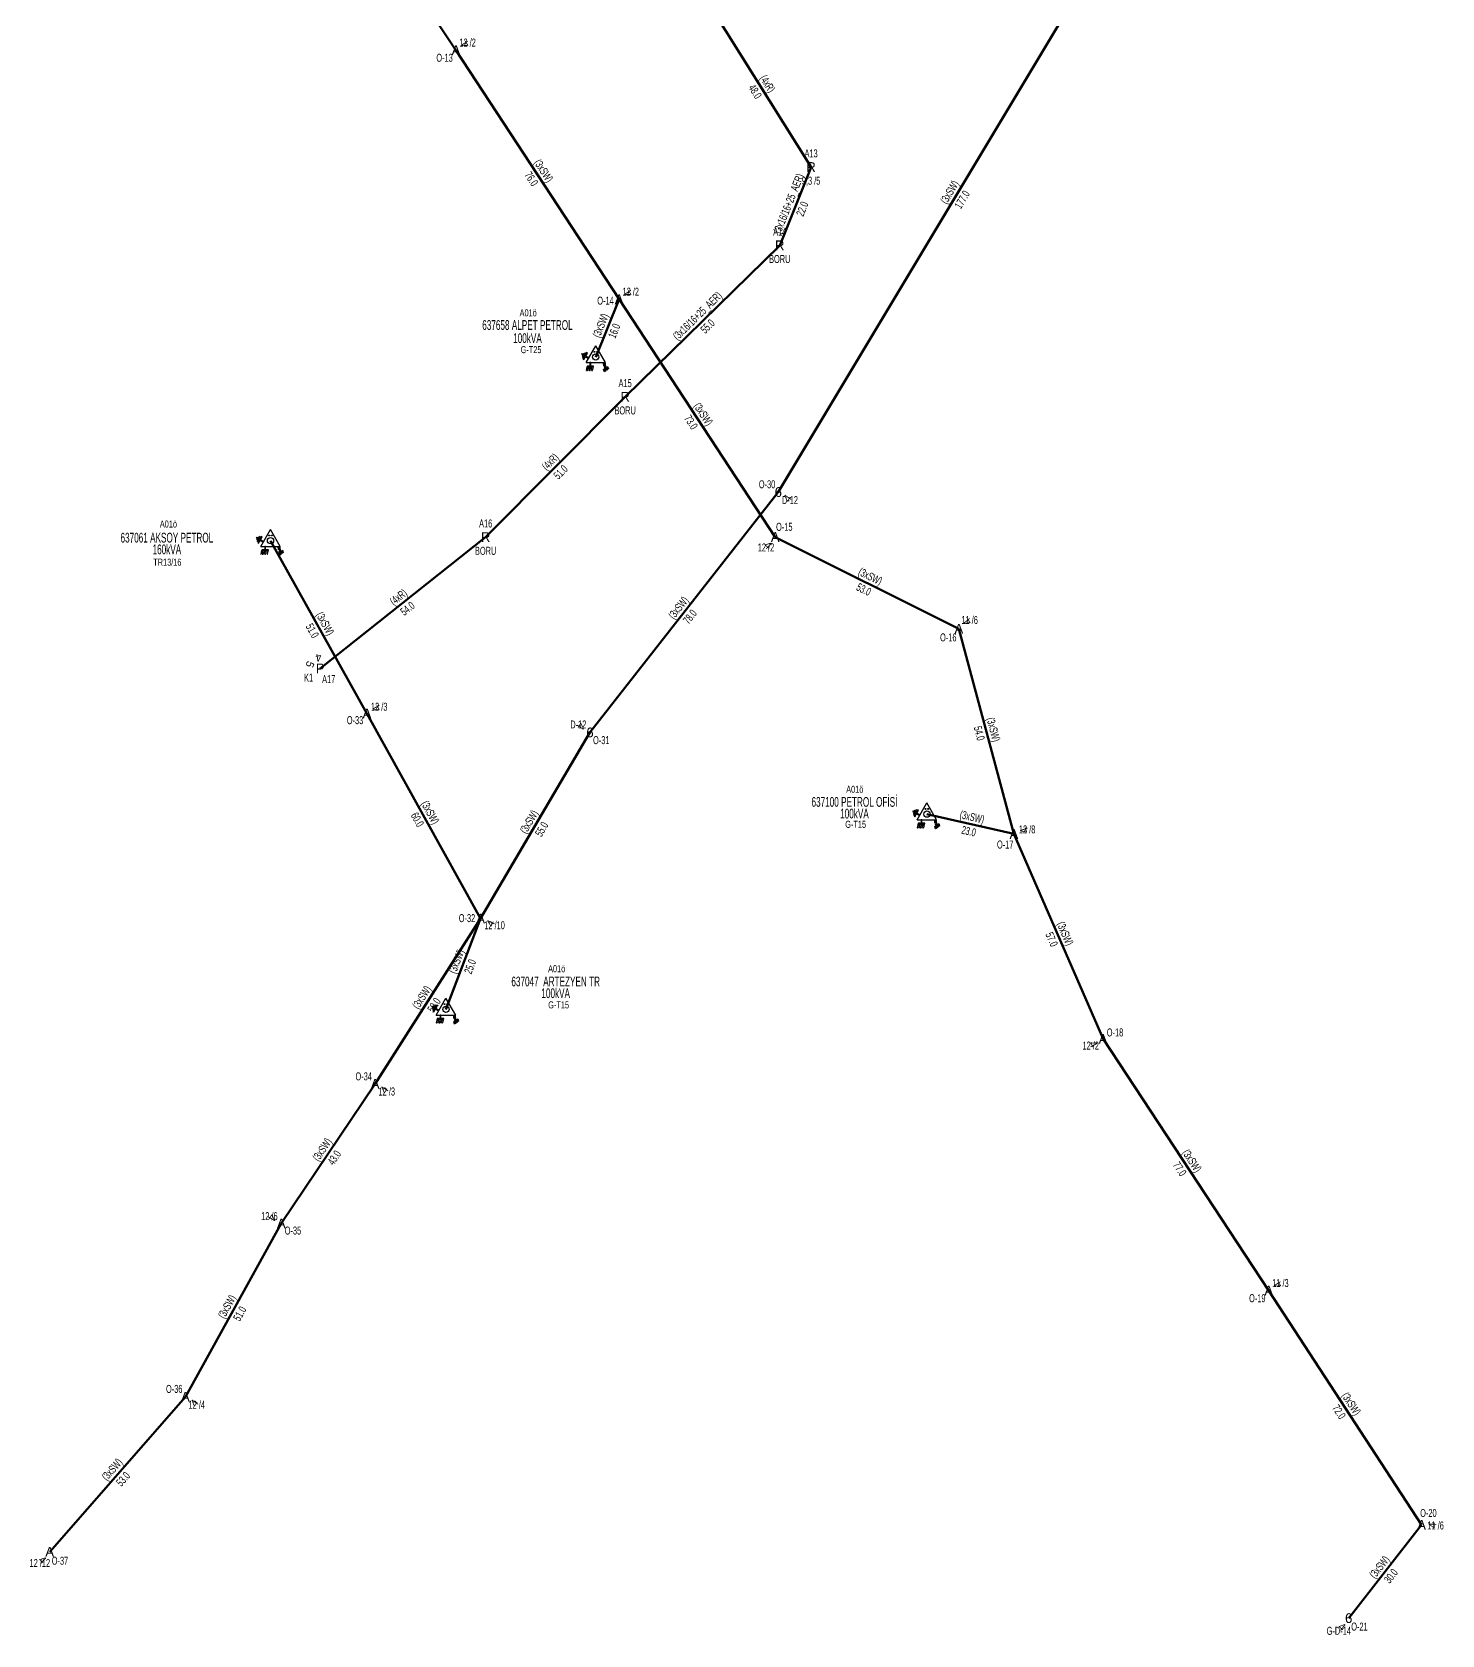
# Model space of a CAD drawing. Header units: millimetres. Extents: x 367507 to 373457, y 4068694 to 4074327.
# Drawn here: x 367926 to 368287.3, y 4069657.6 to 4070068.3 of the extents above; entities that cross this region are included whole.
import ezdxf
from ezdxf.enums import TextEntityAlignment as Align

# ---------------------------------------------------------------- set-up
doc = ezdxf.new("R2010")
doc.units = ezdxf.units.MM
for name, color, linetype, lineweight in [('DIREK_AG_MEVCUT', 120, 'Continuous', 25), ('DIREK_ENH_MEVCUT', 6, 'Continuous', 25), ('HAT_AG_HAVAI_MEVCUT', 126, 'Continuous', 50), ('HAT_OG_HAVAI_MEVCUT', 48, 'Continuous', 70), ('TRAFO_MEVCUT', 5, 'Continuous', 30), ('TRAFO_TADILAT_BYSK', 5, 'Continuous', 30)]:
    doc.layers.add(name, color=color, linetype=linetype, lineweight=lineweight)
doc.styles.add('Direk', font='B_CAD')
doc.styles.get("Standard").update_dxf_attribs({"font": 'Arial'})

# ---------------------------------------------------------------- blocks, each defined once
blk = doc.blocks.new('MEV_DIREK_OZEL')
h = blk.add_hatch(color=32)
h.paths.add_polyline_path([(-2.12, 1), (-2.34, 1.12), (-3.29, -0.52), (-3.08, -0.65), (-2.65, 0.09), (-1.88, -0.36), (-1.78, -0.19), (-2.55, 0.26)])
h.paths.add_polyline_path([(-3.44, -0.15), (-3.31, -0.22), (-2.59, 1.01), (-2.72, 1.09)])
h.paths.add_polyline_path([(-3.52, 0.32), (-3.39, 0.24), (-3.03, 0.85), (-3.16, 0.92)])
h.paths.add_polyline_path([(-3.56, 0.84), (-3.64, 0.71), (-3.51, 0.63), (-3.43, 0.76)])
h.paths.add_polyline_path([(-1.49, -2.34), (-2.24, -2.34), (-2.5, -3.47), (-2.4, -3.47), (-2.19, -2.54), (-1.89, -2.54), (-2.1, -3.47), (-2, -3.47), (-1.79, -2.54), (-1.49, -2.54), (-1.7, -3.48), (-1.6, -3.48), (-1.39, -2.54), (-1.09, -2.54), (-1.3, -3.48), (-1.2, -3.48), (-0.99, -2.54), (-0.69, -2.55), (-0.9, -3.48), (-0.8, -3.48), (-0.54, -2.35), (-1.29, -2.34), (-1.29, -1.44), (-1.49, -1.44)])
at = {"layer": 'TRAFO_MEVCUT'}
for points in [[(2.4, -1.57), (2.17, -1.92), (2.12, -1.44), (1.99, -1.44), (2.06, -2.32), (2.29, -1.96), (2.35, -2.67), (2.14, -2.67), (2.44, -2.87), (2.45, -2.86), (2.69, -2.49), (2.49, -2.63)], [(2.4, -1.57), (2.17, -1.92), (2.12, -1.44), (1.99, -1.44), (2.06, -2.32), (2.29, -1.96), (2.35, -2.67), (2.14, -2.67), (2.44, -2.87), (2.02, -3.19), (2.24, -3.79), (2.3, -3.74), (2.13, -3.26), (2.3, -3.13), (2.48, -3.6), (2.54, -3.56), (2.36, -3.08), (2.54, -2.94), (2.72, -3.42), (2.78, -3.38), (2.6, -2.9), (2.78, -2.76), (2.95, -3.24), (3.01, -3.2), (2.84, -2.72), (3.01, -2.58), (3.19, -3.06), (3.25, -3.01), (3.03, -2.42), (2.45, -2.86), (2.69, -2.49), (2.49, -2.63)], [(3.01, -2.58), (3.19, -3.06), (3.25, -3.01), (3.03, -2.42), (2.45, -2.86), (2.69, -2.49), (2.49, -2.63), (2.4, -1.57), (2.17, -1.92), (2.12, -1.44), (1.99, -1.44), (2.06, -2.32), (2.29, -1.96), (2.35, -2.67), (2.14, -2.67), (2.44, -2.87), (2.02, -3.19), (2.24, -3.79), (2.3, -3.74), (2.13, -3.26), (2.3, -3.13), (2.48, -3.6), (2.54, -3.56), (2.36, -3.08), (2.54, -2.94), (2.72, -3.42), (2.78, -3.38), (2.6, -2.9), (2.78, -2.76), (2.95, -3.24), (3.01, -3.2), (2.84, -2.72)]]:
    blk.add_hatch(color=32, dxfattribs=at).paths.add_polyline_path(points)
at = {"layer": 'TRAFO_MEVCUT', "linetype": 'Continuous'}
for p, q in [((-2.5, -1.44), (0, 2.89)), ((2.5, -1.44), (0, 2.89)), ((-2.5, -1.44), (2.5, -1.44))]:
    blk.add_line(p, q, dxfattribs=at)
at = {"layer": 'TRAFO_MEVCUT', "color": 32, "flags": 128}
blk.add_lwpolyline([(1.99, -1.44), (2.12, -1.44), (2.17, -1.92), (2.4, -1.57), (2.49, -2.63), (2.69, -2.49), (2.45, -2.86), (3.03, -2.42), (3.25, -3.01), (3.19, -3.06), (3.01, -2.58), (2.84, -2.72), (3.01, -3.2), (2.95, -3.24), (2.78, -2.76), (2.6, -2.9), (2.78, -3.38), (2.72, -3.42), (2.54, -2.94), (2.36, -3.08), (2.54, -3.56), (2.48, -3.6), (2.3, -3.13), (2.13, -3.26), (2.3, -3.74), (2.24, -3.79), (2.02, -3.19), (2.44, -2.87), (2.14, -2.67), (2.35, -2.67), (2.29, -1.96), (2.06, -2.32), (1.99, -1.44)], dxfattribs=at)
at = {"layer": 'TRAFO_MEVCUT', "linetype": 'Continuous'}
for centre, radius in [((0, 0), 0.804), ((-0.34, 1.34), 0.12), ((0.34, 1.34), 0.12)]:
    blk.add_circle(centre, radius, dxfattribs=at)
at = {"layer": 'TRAFO_TADILAT_BYSK', "color": 32, "flags": 128}
for points in [[(-3.51, 0.63), (-3.43, 0.76), (-3.56, 0.84), (-3.64, 0.71), (-3.51, 0.63)], [(-3.39, 0.24), (-3.03, 0.85), (-3.16, 0.92), (-3.52, 0.32), (-3.39, 0.24)], [(-3.31, -0.22), (-2.59, 1.01), (-2.72, 1.09), (-3.44, -0.15), (-3.31, -0.22)], [(-1.78, -0.19), (-2.55, 0.26), (-2.12, 1), (-2.34, 1.12), (-3.29, -0.52), (-3.08, -0.65), (-2.65, 0.09), (-1.88, -0.36), (-1.78, -0.19)], [(-1.29, -1.44), (-1.49, -1.44), (-1.49, -2.34), (-2.24, -2.34), (-2.5, -3.47), (-2.4, -3.47), (-2.19, -2.54), (-1.89, -2.54), (-2.1, -3.47), (-2, -3.47), (-1.79, -2.54), (-1.49, -2.54), (-1.7, -3.48), (-1.6, -3.48), (-1.39, -2.54), (-1.09, -2.54), (-1.3, -3.48), (-1.2, -3.48), (-0.99, -2.54), (-0.69, -2.55), (-0.9, -3.48), (-0.8, -3.48), (-0.54, -2.35), (-1.29, -2.34), (-1.29, -1.44)]]:
    blk.add_lwpolyline(points, dxfattribs=at)

msp = doc.modelspace()

# ---------------------------------------------------------------- linework, layer by layer
at = {"layer": 'HAT_AG_HAVAI_MEVCUT'}
for p, q in [((368125.66, 4070033.68), (368100.15, 4070074.38)), ((368125.66, 4070033.68), (368117.63, 4070013.62)), ((368117.63, 4070013.62), (368078.01, 4069974.82)), ((368078.01, 4069974.82), (368042.26, 4069938.85)), ((367999.86, 4069905.21), (368042.26, 4069938.85))]:
    msp.add_line(p, q, dxfattribs=at)
at = {"layer": 'HAT_OG_HAVAI_MEVCUT'}
for p, q in [((367990.89, 4070129.68), (368034.66, 4070063.61)), ((368208.25, 4070102.19), (368117.26, 4069950.41)), ((368076.46, 4069999.79), (368034.66, 4070063.61)), ((368076.46, 4069999.79), (368070.48, 4069985)), ((368076.46, 4069999.79), (368116.47, 4069938.88)), ((368069, 4069888.81), (368117.26, 4069950.41)), ((368163.53, 4069915.38), (368116.47, 4069938.88)), ((368011.85, 4069893.66), (367987.13, 4069937.93)), ((368177.64, 4069862.79), (368163.53, 4069915.38)), ((368011.85, 4069893.66), (368040.98, 4069841.13)), ((368040.98, 4069841.13), (368069, 4069888.81)), ((368177.64, 4069862.79), (368155.34, 4069867.88)), ((368200.47, 4069810.28), (368177.64, 4069862.79)), ((368040.98, 4069841.13), (368013.94, 4069798.77)), ((368040.98, 4069841.13), (368032.08, 4069817.85)), ((368242.94, 4069745.77), (368200.47, 4069810.28)), ((367989.89, 4069763.01), (368013.94, 4069798.77)), ((367965.32, 4069718.59), (367989.89, 4069763.01)), ((368242.94, 4069745.77), (368282.12, 4069685.77)), ((367930.54, 4069678.89), (367965.32, 4069718.59)), ((368263.43, 4069661.87), (368282.12, 4069685.77))]:
    msp.add_line(p, q, dxfattribs=at)

# ---------------------------------------------------------------- block references
at = {"layer": 'TRAFO_MEVCUT', "linetype": 'ByBlock'}
for p in [(368070.48, 4069985), (367987.13, 4069937.93), (368155.34, 4069867.88), (368032.08, 4069817.85)]:
    msp.add_blockref('MEV_DIREK_OZEL', p, dxfattribs=at)

# ---------------------------------------------------------------- texts
at = {"layer": 'DIREK_AG_MEVCUT', "linetype": 'ByBlock', "width": 0.53}
for s, p in [('A13', (368125.66, 4070037.18)), ('9,3 /5', (368125.66, 4070030.18)), ('A14', (368117.63, 4070017.12)), ('BORU', (368117.63, 4070010.12)), ('A15', (368078.01, 4069978.32)), ('BORU', (368078.01, 4069971.32)), ('A16', (368042.26, 4069942.35)), ('BORU', (368042.26, 4069935.35)), ('K1', (367996.88688, 4069902.851138)), ('A17', (368002.035374, 4069902.468149))]:
    msp.add_text(s, height=2.05, dxfattribs=at).set_placement(p, align=Align.MIDDLE_CENTER)
at = {"layer": 'DIREK_AG_MEVCUT', "linetype": 'ByBlock', "style": 'Direk'}
for s, p in [('R', (368125.66, 4070033.68)), ('R', (368117.63, 4070013.62)), ('R', (368078.01, 4069974.82)), ('R', (368042.26, 4069938.85)), ('P', (367999.86, 4069905.21))]:
    msp.add_text(s, height=2.5, dxfattribs=at).set_placement(p, align=Align.MIDDLE_CENTER)
at = {"layer": 'DIREK_AG_MEVCUT', "color": 32, "style": 'Direk'}
for s, rotation, p in [('5', 248.428351, (367997.256116, 4069906.23946)), ('4', 188.428351, (367999.449597, 4069907.97976))]:
    msp.add_text(s, height=2, rotation=rotation, dxfattribs=at).set_placement(p, align=Align.MIDDLE_CENTER)
at = {"layer": 'DIREK_ENH_MEVCUT', "color": 32, "linetype": 'ByBlock', "style": 'Direk'}
for rotation, p in [(123.373562, (368036.998285, 4070065.150267)), (123.261611, (368078.80129, 4070001.325696)), (415.490637, (368119.567294, 4069948.823685)), (318.38196, (368114.610347, 4069936.786751)), (129.241516, (368165.698562, 4069917.151254)), (119.09438, (368014.296696, 4069895.021499)), (235.740997, (368066.685796, 4069890.386217)), (109.258512, (368180.283312, 4069863.713526)), (424.318321, (368043.503404, 4069839.916561)), (298.428489, (368198.007646, 4069808.947028)), (416.762992, (368016.281949, 4069797.23531)), (238.56468, (367987.500958, 4069764.4703)), (123.251674, (368245.281556, 4069747.305289)), (414.915545, (367967.611256, 4069716.980607)), (447.559416, (368284.91746, 4069685.650767)), (318.779354, (367928.69491, 4069676.783903)), (321.974295, (368261.705158, 4069659.664343))]:
    msp.add_text('4', height=2, rotation=rotation, dxfattribs=at).set_placement(p, align=Align.MIDDLE_CENTER)
at = {"layer": 'DIREK_ENH_MEVCUT', "linetype": 'ByBlock', "width": 0.53}
for s, p in [('12 /2', (368037.642226, 4070065.574442)), ('O-13', (368031.737144, 4070061.684666)), ('O-14', (368072.97673, 4069999.448197)), ('12 /2', (368079.446135, 4070001.748662)), ('O-30', (368114.375882, 4069952.392893)), ('D-12', (368120.244927, 4069948.357799)), ('O-15', (368118.794566, 4069941.496562)), ('12 /2', (368114.107882, 4069936.221169)), ('11 /6', (368166.294869, 4069917.63831)), ('O-16', (368160.819298, 4069913.165933)), ('O-33', (368008.79163, 4069891.958126)), ('12 /3', (368014.977581, 4069895.400387)), ('D-12', (368066.005832, 4069890.849345)), ('O-31', (368071.892755, 4069886.839728)), ('12 /8', (368181.025904, 4069863.972975)), ('O-17', (368175.405267, 4069860.096309)), ('O-32', (368037.481671, 4069841.238152)), ('12 /10', (368044.549172, 4069839.413679)), ('O-18', (368203.547942, 4069811.946215)), ('12 /2', (368197.326221, 4069808.578144)), ('O-34', (368011.012563, 4069800.688363)), ('12 /3', (368016.930849, 4069796.810083)), ('12 /6', (367986.837956, 4069764.875559)), ('O-35', (367992.876303, 4069761.184625)), ('11 /3', (368245.930336, 4069747.730675)), ('O-19', (368240.013055, 4069743.850888)), ('O-36', (367962.45593, 4069720.601741)), ('12 /4', (367968.24329, 4069716.536662)), ('O-20', (368283.851347, 4069688.811782)), ('11 /6', (368285.706965, 4069685.617116)), ('12 /12', (367928.01339, 4069676.005974)), ('O-37', (367933.172621, 4069676.583638)), ('G-D-14', (368260.889548, 4069658.621375)), ('O-21', (368266.187071, 4069659.713948))]:
    msp.add_text(s, height=2.05, dxfattribs=at).set_placement(p, align=Align.MIDDLE_CENTER)
at = {"layer": 'DIREK_ENH_MEVCUT', "linetype": 'ByBlock', "style": 'Direk'}
for s, p in [('A', (368034.66, 4070063.61)), ('A', (368076.46, 4069999.79)), ('6', (368117.26, 4069950.41)), ('A', (368116.47, 4069938.88)), ('A', (368163.53, 4069915.38)), ('A', (368011.85, 4069893.66)), ('6', (368069, 4069888.81)), ('A', (368177.64, 4069862.79)), ('A', (368040.98, 4069841.13)), ('A', (368200.47, 4069810.28)), ('A', (368013.94, 4069798.77)), ('A', (367989.89, 4069763.01)), ('A', (368242.94, 4069745.77)), ('A', (367965.32, 4069718.59)), ('A', (368282.12, 4069685.77)), ('A', (367930.54, 4069678.89)), ('6', (368263.43, 4069661.87))]:
    msp.add_text(s, height=2.5, dxfattribs=at).set_placement(p, align=Align.MIDDLE_CENTER)
at = {"layer": 'HAT_AG_HAVAI_MEVCUT', "lineweight": 30, "width": 0.53}
for s, rotation, p in [('48.0', 302.078718, (368112.184779, 4070053.578579, 184050.075)), ('22.0', 428.183818, (368122.434124, 4070023.334114, 184058.815)), ('55.0', 404.400908, (368098.414723, 4069993.612708, 184039.005)), ('51.0', 405.175753, (368060.737882, 4069956.235806, 184021.13)), ('54.0', 38.428351, (368021.588305, 4069921.364122, 184021.13))]:
    msp.add_text(s, height=2.05, rotation=rotation, dxfattribs=at).set_placement(p, align=Align.TOP_CENTER)
for s, rotation, p in [('(4xR)', 302.078718, (368113.625221, 4070054.481421, 184050.075)), ('(3x16/16+25_AER)', 428.183818, (368120.855876, 4070023.965886, 184058.815)), ('(3x16/16+25_AER)', 404.400908, (368097.225277, 4069994.827292, 184039.005)), ('(4xR)', 405.175753, (368059.532118, 4069957.434194, 184021.13)), ('(4xR)', 38.428351, (368020.531695, 4069922.695878, 184021.13))]:
    msp.add_text(s, height=2.05, rotation=rotation, dxfattribs=at).set_placement(p, align=Align.CENTER)
at = {"layer": 'HAT_OG_HAVAI_MEVCUT', "lineweight": 30, "width": 0.53}
for rotation, p in [(303.223479, (368056.271059, 4070032.16572, 184017.33)), (419.057899, (368162.025966, 4070026.737046, 184058.63)), (427.985175, (368072.681976, 4069992.71362, 184035.24)), (303.299743, (368097.175438, 4069969.801666, 184058.235)), (333.464176, (368140.379744, 4069927.890457, 184058.235)), (51.923375, (368092.460891, 4069920.134208, 184058.63)), (299.178628, (368000.232138, 4069916.209404, 183993.565)), (285.018856, (368171.405965, 4069889.305266, 184081.765)), (299.010133, (368027.158354, 4069867.80722, 184020.49)), (59.558618, (368054.257174, 4069865.400658, 184034.5)), (347.142441, (368166.679149, 4069866.163687, 184077.67)), (293.498167, (368189.834512, 4069836.873912, 184088.82)), (429.078024, (368035.736043, 4069829.793532, 184016.04)), (417.448361, (368026.743529, 4069820.407351, 184006.97)), (56.077624, (368001.209675, 4069781.364359, 184006.97)), (303.35881, (368222.414957, 4069778.492398, 184100.235)), (61.051737, (367976.861201, 4069741.211417, 183994.945)), (303.144537, (368263.2417, 4069716.23474, 184141.06)), (48.779354, (367947.290649, 4069699.300116, 183982.66)), (51.974295, (368272.105426, 4069674.343613, 184141.06))]:
    msp.add_text('(3xSW)', height=2.05, rotation=rotation, dxfattribs=at).set_placement(p, align=Align.CENTER)
for s, rotation, p in [('76.0', 303.223479, (368054.848941, 4070031.23428, 184017.33)), ('177.0', 419.057899, (368163.484034, 4070025.862954, 184058.63)), ('16.0', 427.985175, (368074.258024, 4069992.07638, 184035.24)), ('73.0', 303.299743, (368095.754562, 4069968.868334, 184058.235)), ('53.0', 333.464176, (368139.620256, 4069926.369543, 184058.235)), ('78.0', 51.923375, (368093.799109, 4069919.085792, 184058.63)), ('51.0', 299.178628, (367998.747862, 4069915.380596, 183993.565)), ('54.0', 285.018856, (368169.764035, 4069888.864734, 184081.765)), ('60.0', 299.010133, (368025.671646, 4069866.98278, 184020.49)), ('55.0', 59.558618, (368055.722826, 4069864.539342, 184034.5)), ('23.0', 347.142441, (368166.300851, 4069864.506313, 184077.67)), ('57.0', 293.498167, (368188.275488, 4069836.196088, 184088.82)), ('25.0', 429.078024, (368037.323957, 4069829.186468, 184016.04)), ('50.0', 417.448361, (368028.176471, 4069819.492649, 184006.97)), ('43.0', 56.077624, (368002.620325, 4069780.415641, 184006.97)), ('77.0', 303.35881, (368220.995043, 4069777.557602, 184100.235)), ('51.0', 61.051737, (367978.348799, 4069740.388583, 183994.945)), ('72.0', 303.144537, (368261.8183, 4069715.30526, 184141.06)), ('53.0', 48.779354, (367948.569351, 4069698.179884, 183982.66)), ('30.0', 51.974295, (368273.444574, 4069673.296387, 184141.06))]:
    msp.add_text(s, height=2.05, rotation=rotation, dxfattribs=at).set_placement(p, align=Align.TOP_CENTER)
at = {"layer": 'TRAFO_MEVCUT', "linetype": 'ByBlock', "width": 0.6}
for s, height, p in [('A01ö', 1.8, (368053.163702, 4069995.425483)), ('637658 ALPET PETROL', 2.5, (368052.974676, 4069991.955432)), ('100kVA', 2.5, (368052.980524, 4069988.586862)), ('A01ö', 1.8, (367960.960773, 4069941.31565)), ('637061 AKSOY PETROL', 2.5, (367960.573654, 4069937.468027)), ('160kVA', 2.5, (367960.573654, 4069934.468027)), ('637100 PETROL OFİSİ', 2.5, (368136.77445, 4069869.766004)), ('A01ö', 1.8, (368136.859331, 4069873.341781)), ('100kVA', 2.5, (368136.77445, 4069866.766004)), ('A01ö', 1.8, (368060.457557, 4069827.373289)), ('637047  ARTEZYEN TR', 2.5, (368060.208879, 4069823.749072)), ('100kVA', 2.5, (368060.208879, 4069820.749072))]:
    msp.add_text(s, height=height, dxfattribs=at).set_placement(p, align=Align.CENTER)
for s, p in [('G-T25', (368053.896411, 4069987.793094)), ('TR13/16', (367960.691503, 4069933.3273)), ('G-T15', (368137.083859, 4069866.172251)), ('G-T15', (368060.972111, 4069819.904597))]:
    msp.add_text(s, height=1.8, dxfattribs=at).set_placement(p, align=Align.TOP_CENTER)

doc.saveas('drawing.dxf')
